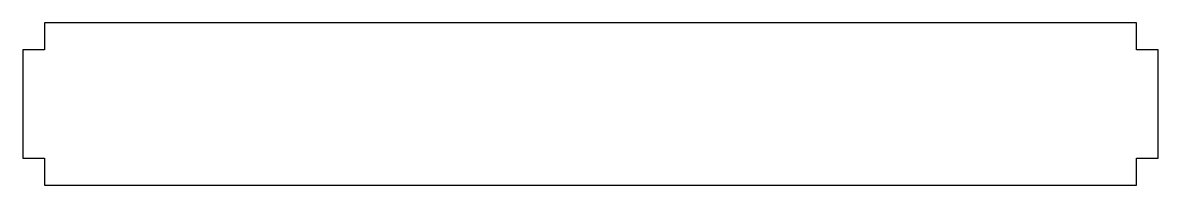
# Model space of a CAD drawing. Header units: millimetres. Extents: x -129 to 81, y 12 to 42.
import ezdxf

# ---------------------------------------------------------------- set-up
doc = ezdxf.new("R2010")
doc.units = ezdxf.units.MM
doc.layers.get('0').update_dxf_attribs({"linetype": 'CONTINUOUS'})

msp = doc.modelspace()

# ---------------------------------------------------------------- linework, layer by layer
msp.add_lwpolyline([(76.8, 42), (-125.2, 42), (-125.2, 37), (-129.2, 37), (-129.2, 17), (-125.2, 17), (-125.2, 12), (76.8, 12), (76.8, 17), (80.8, 17), (80.8, 37), (76.8, 37)], close=True)

doc.saveas('drawing.dxf')
